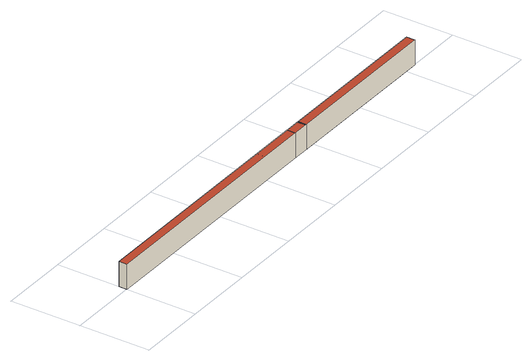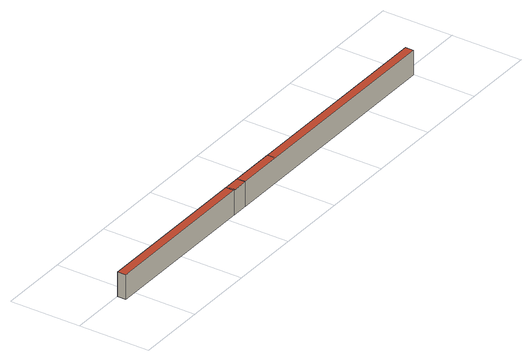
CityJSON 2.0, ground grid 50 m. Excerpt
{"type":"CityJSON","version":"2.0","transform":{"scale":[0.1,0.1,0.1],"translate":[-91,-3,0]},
"CityObjects":{
"building1":{"type":"Building","attributes":{"name":"DENW39AL1000MjqWbt_0","function":"31001_1010","yearOfConstruction":1966,"measuredHeight":17.5,"storeysAboveGround":5,"storeyHeightsAboveGround":"3.5 3.5 3.5 3.5 3.5","constructionWeight":"heavy","VolumeType.type":"grossVolume","VolumeType.value":3797,"DailyPatternSchedule.name":"Heating Schedule","DailySchedule.dayType":"typicalDay","RegularTimeSeries.timeInterval":1,"RegularTimeSeries.values":"21.0 21.0 21.0 21.0 21.0 21.0 21.0 21.0 21.0 21.0 21.0 21.0 21.0 21.0 21.0 21.0 21.0 21.0 21.0 21.0 21.0 21.0 21.0","UsageZone.usageZoneType":"SingleDwelling","FloorArea.type":"netFloorArea","FloorArea.value":1084.86},"geometry":[{"type":"Solid","lod":"2","boundaries":[[[[0,1,2,3]],[[4,5,6,7]],[[0,4,7,3]],[[1,5,6,2]],[[2,6,7,3]],[[1,5,4,0]]]],"semantics":{"surfaces":[{"type":"FloorSurface"},{"type":"RoofSurface"},{"type":"WallSurface"}],"values":[[0,1,2,2,2,2]]}}]},
"building2":{"type":"Building","attributes":{"name":"DENW39AL1000MjqWbt_1","function":"31001_1010","yearOfConstruction":1966,"measuredHeight":17.5,"storeysAboveGround":5,"storeyHeightsAboveGround":"3.5 3.5 3.5 3.5 3.5","constructionWeight":"heavy","VolumeType.type":"grossVolume","VolumeType.value":930.88,"DailyPatternSchedule.name":"Heating Schedule","DailySchedule.dayType":"typicalDay","RegularTimeSeries.timeInterval":1,"RegularTimeSeries.values":"21.0 21.0 21.0 21.0 21.0 21.0 21.0 21.0 21.0 21.0 21.0 21.0 21.0 21.0 21.0 21.0 21.0 21.0 21.0 21.0 21.0 21.0 21.0","UsageZone.usageZoneType":"SingleDwelling","FloorArea.type":"netFloorArea","FloorArea.value":265.96},"geometry":[{"type":"Solid","lod":"2","boundaries":[[[[8,9,10,11]],[[12,13,14,15]],[[8,12,15,11]],[[9,13,14,10]],[[10,14,15,11]],[[9,13,12,8]]]],"semantics":{"surfaces":[{"type":"FloorSurface"},{"type":"RoofSurface"},{"type":"WallSurface"}],"values":[[0,1,2,2,2,2]]}}]},
"building3":{"type":"Building","attributes":{"name":"DENW39AL1000MjeAbt_0","function":"31001_1010","yearOfConstruction":2002,"measuredHeight":17.5,"storeysAboveGround":5,"storeyHeightsAboveGround":"3.5 3.5 3.5 3.5 3.5","constructionWeight":"heavy","VolumeType.type":"grossVolume","VolumeType.value":2459.59,"DailyPatternSchedule.name":"Heating Schedule","DailySchedule.dayType":"typicalDay","RegularTimeSeries.timeInterval":1,"RegularTimeSeries.values":"21.0 21.0 21.0 21.0 21.0 21.0 21.0 21.0 21.0 21.0 21.0 21.0 21.0 21.0 21.0 21.0 21.0 21.0 21.0 21.0 21.0 21.0 21.0","UsageZone.usageZoneType":"SingleDwelling","FloorArea.type":"netFloorArea","FloorArea.value":702.74},"geometry":[{"type":"Solid","lod":"2","boundaries":[[[[16,17,18,19]],[[20,21,22,23]],[[16,20,23,19]],[[17,21,22,18]],[[18,22,23,19]],[[17,21,20,16]]]],"semantics":{"surfaces":[{"type":"FloorSurface"},{"type":"RoofSurface"},{"type":"WallSurface"}],"values":[[0,1,2,2,2,2]]}}]}
},
"vertices":[
[1814,0,0],[1814,60,0],[6,60,0],[6,0,0],[1814,0,175],[1814,60,175],[6,60,175],[6,0,175],
[1932,0,0],[1932,60,0],[1488,60,0],[1488,0,0],[1932,0,175],[1932,60,175],[1488,60,175],[1488,0,175],
[3096,0,0],[3096,60,0],[1924,60,0],[1924,0,0],[3096,0,175],[3096,60,175],[1924,60,175],[1924,0,175]
]}
